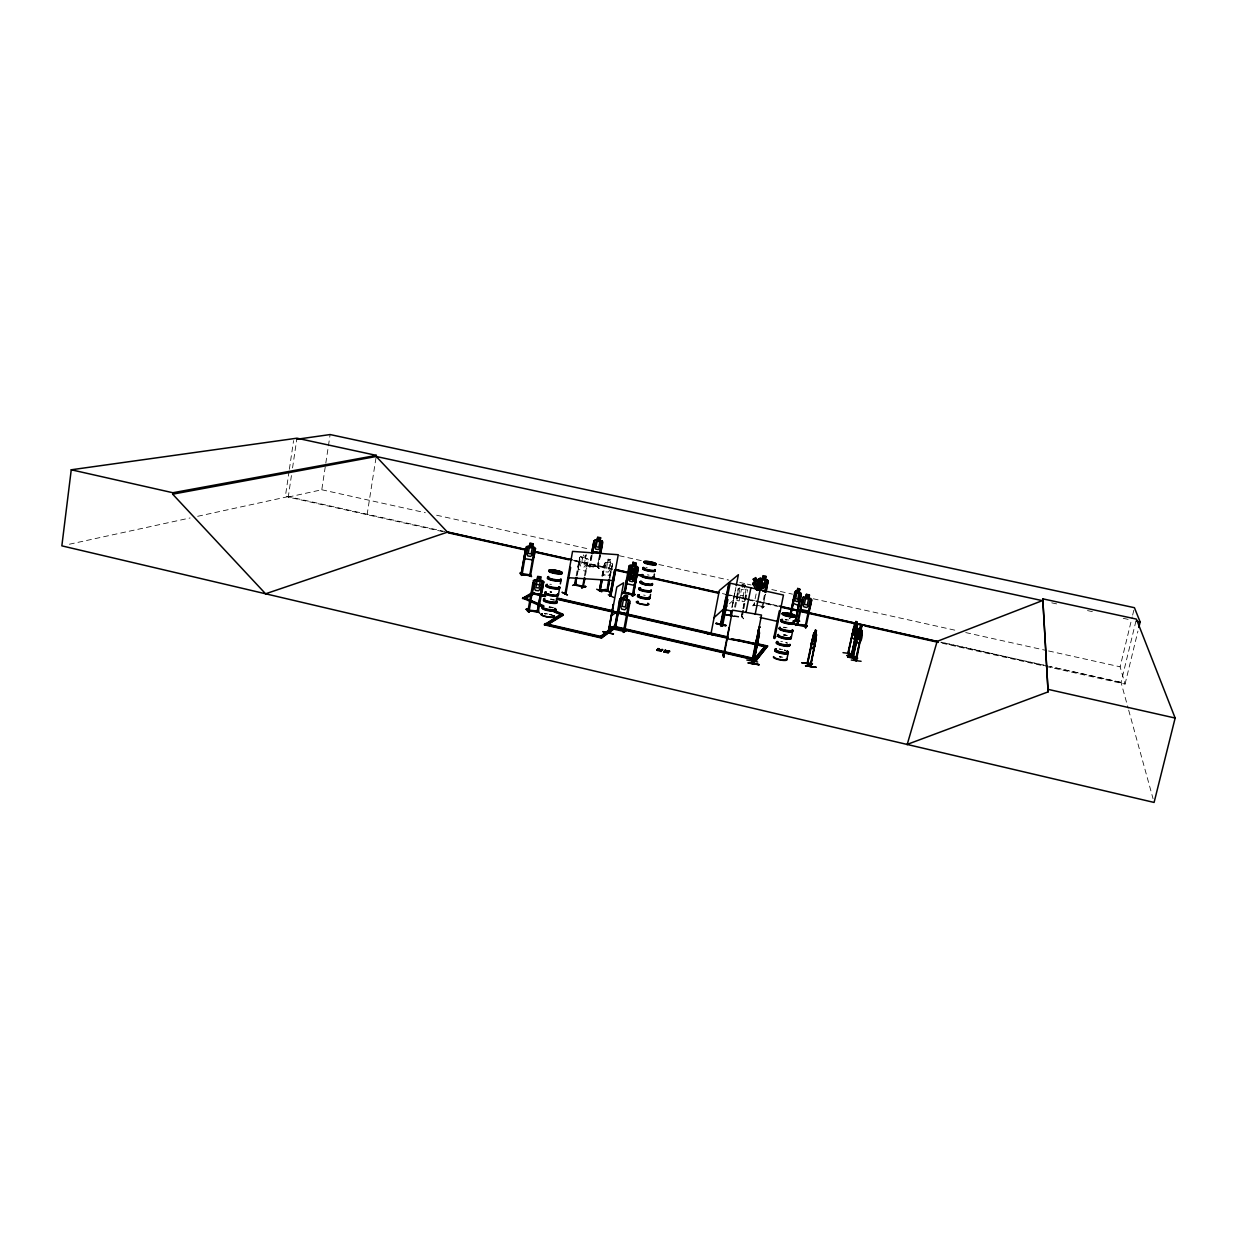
<?xml version="1.0" encoding="UTF-8"?>
<svg xmlns="http://www.w3.org/2000/svg" width="1237" height="1237" viewBox="0 0 1237 1237"><rect width="100%" height="100%" fill="white"/><g stroke="black" fill="none" stroke-linecap="round" stroke-linejoin="round"><path stroke-width="0.75" stroke-dasharray="5 3.75" d="M735.304 616.629L730.634 615.732M289.087 471.173L285.438 496.006L445.598 531.724M289.365 469.271L293.586 440.619M442.521 531.539L288.252 497.073L291.422 475.58M292.55 467.942L296.772 439.274M288.252 497.073L321.79 489.759L325.532 465.019M325.81 463.117L330.124 434.558M367.095 514.685L376.203 456.484M576.148 575.823L579.488 557.593L580.617 556.696L582.72 557.33L583.199 554.068M579.565 557.655L578.359 569.267M576.952 576.025L580.029 559.65L577.076 575.994M583.632 554.856L583.447 555.892L585.225 556.341L585.41 555.289M586.106 554.81L585.426 558.026L586.709 559.449L585.658 565.309L583.725 567.443L580.973 566.762L579.952 563.871L581.003 558.026L582.673 557.346M586.152 554.794L585.549 557.949L588.333 559.789L585.256 576.226M584.452 576.025L587.08 561.474L588.023 561.644M590.049 567.35L587.931 565.309L589.972 567.257M591.348 555.428L589.353 566.453L591.286 555.367M589.987 566.453L590.358 565.696M592.09 555.475L590.204 566.561M597.301 567.489L599.543 554.671L597.363 567.582M600.347 554.779L597.997 567.675L589.214 566.345M600.409 554.841L598.167 567.675M597.533 566.716L599.079 568.123M601.971 576.025L603.965 565.108L604.893 565.232L602.898 576.148M602.141 576.117L604.537 563.283L607.522 562.356M604.599 563.314L603.316 574.911L609.671 575.282L612.717 563.825L610.228 562.541M602.713 576.071L604.893 565.232M609.145 578.359L612.037 565.618L609.702 578.313M609.887 578.406L612.717 563.825M731.825 607.352L735.319 590.235L732.304 607.274M732.149 607.413L735.876 587.467M734.608 607.12L738.18 588.843L739.973 588.101M738.273 588.905L736.881 600.548L744.241 601.708L745.942 598.754L744.226 601.677M735.474 607.259L738.644 590.838L737.84 590.76M739.865 589.168L738.705 595.028L739.772 597.78L742.71 598.229L744.767 595.971L745.942 590.126L744.581 588.827L742.076 601.368M739.154 600.904L741.442 589.415L744.365 589.879M742.741 610.274L741.303 617.557L742.679 610.197M743.035 608.372L746.298 592.044L747.225 592.245M743.097 608.449L746.359 592.121M733.711 616.289L742.2 617.696L742.246 616.644M743.545 610.336L742.2 617.696M743.901 608.511L747.596 590.327L746.715 589.044M752.993 605.898L754.601 603.95L753.039 605.403M756.116 593.946L753.812 605.156L754.616 605.326M762.75 607.243L765.425 594.131L762.889 607.259L761.868 607.027L764.652 593.899M762.116 607.011L763.059 606.377M764.157 606.609L762.178 607.97L764.141 606.625M1045.868 666.387L1125.052 684.092L1120.119 666.82L1132.195 616.938M1132.644 615.098L1134.437 607.707M1135.968 620.959L1121.047 682.453L1128.175 708.291M1125.052 684.092L1137.932 631.117M611.109 572.205L609.625 575.267L603.347 574.788L603.146 571.726M586.817 568.216L585.194 571.092L578.267 569.345L577.973 565.989M752.946 605.759L754.539 603.95M604.63 563.33L605.697 562.356M762.178 607.97L763.724 606.393L762.317 607.939M761.992 606.408L754.91 604.754M729.443 603.749L733.34 600.239M738.195 588.874L739.417 587.9M588.302 559.804L587.498 558.413M579.21 559.449L580.029 559.65M69.396 544.218L190.111 517.963M197.657 516.308L288.329 496.594M789.252 618.515L790.149 618.747L789.283 618.515M597.285 566.608L598.321 566.809L589.616 565.603M589.508 565.572L590.25 565.618M605.635 562.325L611.975 562.649M608.109 559.31L610.691 559.495M544.512 613.768L546.151 613.892A6.819 1.438 10 0 0 544.527 613.753M742.386 616.768L741.442 616.459M590.358 565.943L597.285 566.917M550.063 591.904L551.81 592.152L550.063 591.92A6.788 1.345 10 0 1 553.558 592.337M733.835 615.624L741.319 616.861M743.267 618.284L741.319 616.521M740.283 595.275L743.205 595.724M779.372 656.661L781.119 657.017M1051.759 602.836L1057.403 604.058M1087.493 610.583L1093.137 611.805M1123.227 618.314L1128.871 619.536M321.79 489.759L425.342 512.721M436.646 515.226L589.152 549.058M619.289 555.738L641.879 560.748M658.826 564.505L728.485 579.952M739.788 582.457L745.432 583.709M747.318 584.127L751.075 584.962M771.795 589.554L792.5 594.162M813.219 598.754L958.196 630.901M965.726 632.571L1046.688 650.538M1048.574 650.956L1120.119 666.82M573.891 560.206L611.526 568.618M726.335 594.27L754.57 600.579M756.456 600.996L777.161 605.62M573.628 560.33L613.181 569.175M722.408 593.574L728.052 594.842M729.938 595.26L758.173 601.569M760.059 601.986L777.006 605.774M574.494 561.041L612.207 569.468M725.33 594.75L746.081 599.388M747.968 599.806L755.498 601.491M757.384 601.924L778.135 606.547M942.161 643.209L1043.982 665.97M754.786 604.445L753.72 605.202L762.75 607.166M580.601 556.836L587.389 558.521M599.095 568.123L597.44 566.237M741.504 616.057L743.638 618.84M598.986 568.618L597.27 566.608L599.064 568.51M1128.67 710.146L1153.07 798.746M645.745 567.304A6.247 1.082 10.7 0 1 647.198 567.458M647.446 574.818A6.247 1.113 10.6 0 1 649.038 575.128M643.642 595.059A6.231 1.191 10.6 0 1 645.219 595.384M783.686 627.159A6.804 1.299 11.6 0 1 787.103 627.762M783.871 634.705A6.773 1.33 11.6 0 1 787.273 635.462M785.248 619.474A6.819 1.283 11.6 0 1 788.665 620.062M783.547 627.576A6.912 1.33 11.6 0 1 785.263 627.839M785.124 619.892A6.927 1.299 11.6 0 1 786.825 620.139M784.243 650.461A6.896 1.407 11.7 0 1 785.758 650.956M785.82 642.807A6.912 1.392 11.7 0 1 787.335 643.302M780.779 641.369A6.804 1.361 11.7 0 1 782.464 641.601M785.866 642.374A6.804 1.361 11.7 0 1 787.366 642.853M779.418 656.507A6.757 1.407 11.7 0 1 782.805 657.28M779.325 656.94A6.773 1.423 11.7 0 1 781.057 657.28M549.785 584.251A6.819 1.314 10 0 1 551.408 584.39M549.151 607.104A6.912 1.423 10 0 1 552.522 607.877M549.228 606.671A6.804 1.407 10 0 1 553.913 607.893M550.527 599.388A6.912 1.392 10 0 1 553.898 600.161M550.604 598.955A6.804 1.376 10 0 1 555.289 600.177M544.589 613.598A6.773 1.423 10 0 1 547.929 613.985M549.645 614.325A6.773 1.423 10 0 1 552.599 615.206M549.073 607.491A6.912 1.423 10 0 1 550.836 607.846M582.488 558.397L581.421 564.242L584.173 564.938L585.24 559.078L582.488 558.397M606.037 563.438L604.97 569.298L605.867 571.896L608.388 572.051L610.197 569.623L610.738 559.371L608.032 559.186L607.583 562.479L606.037 563.438M607.398 563.515L606.316 569.376L608.851 569.546L609.918 563.685L607.398 563.515M608.527 559.882L608.326 560.933L609.949 561.041L610.15 559.99L608.527 559.882M785.588 635.199L783.841 634.844A6.834 1.345 11.6 0 1 787.258 635.648L785.588 635.199M785.51 635.509L783.763 635.153A6.788 1.33 11.6 0 1 785.51 635.524M1047.863 666.109L940.878 642.204L1047.847 666.063M1121.047 682.453L1049.734 666.527L1121.031 682.376M551.238 614.928L549.63 614.495A6.819 1.438 10 0 1 552.599 615.377L551.238 614.913M782.634 649.611A6.788 1.392 11.7 0 0 779.217 649.023A6.804 1.392 11.7 0 1 782.634 649.595M785.789 650.507A6.788 1.392 11.7 0 0 784.304 650.028A6.804 1.392 11.7 0 1 785.804 650.507"/><path stroke-width="1.5" d="M788.572 615.748C787.552 616.072 788.943 615.562 788.108 616.335M787.304 615.887L788.155 616.289M758.451 629.633L759.549 632.988L753.379 663.743L759.363 630.901M861.091 661.285L851.288 660.032M856.329 656.677L846.618 655.533M805.581 665.707L815.925 667.315M773.542 656.754L773.496 657.002A6.819 1.423 11.7 0 0 780.903 660.125A6.819 1.423 11.7 0 0 786.299 659.213M852.077 633.746L851.628 637.256L854.411 639.266L855.494 636.297L854.411 639.266M856.19 659.677L853.02 657.512L856.561 659.677L855.989 660.651L852.463 657.945L858.664 629.169C864.895 625.427 862.127 648.961 856.329 641.555L856.669 637.998L856.437 641.57L859.143 643.487M756.998 637.519L757.075 641.539L759.487 626.54L760.075 627.375M526.56 549.816L447.469 532.142L376.203 456.484L376.373 455.386L296.942 438.192L71.251 469.782L61.85 545.857L265.739 593.822M725.81 625.458L715.929 623.232L726.212 625.396M762.085 586.987L759.085 585.488L758.528 589.43L758.173 585.256L754.632 583.323L758.281 584.343L758.08 581.22L758.977 580.648L759.24 584.606L762.255 586.879M759.101 664.795L748.122 662.862L759.054 664.547M907.231 744.38L1048.095 691.885L1042.776 598.832L1136.416 619.103L1175.15 718.048L1154.09 802.442L265.584 593.791L172.67 494.182L172.871 492.743L376.373 455.386M748.199 663.017L759.039 664.64M725.732 625.907L715.929 623.618M752.931 584.39L753.147 582.936L760.276 578.22L759.178 579.148M753.24 582.998L753.039 584.374L756.58 589.956M756.812 645.668C758.312 635.957 757.431 650.848 755.652 643.549L756.302 639.931M520.437 572.777L521.736 575.421L519.88 573.179M521.875 574.432L521.442 573.52M522.679 597.579L524.612 598.028L534.477 592.863L534.338 593.698L524.473 598.863L522.54 598.43L532.575 592.43L532.436 593.265L545.61 596.265M532.389 547.001L532.931 543.832L529.977 543.414L529.451 546.568L527.689 547.388L526.668 553.248L527.812 555.97L530.75 556.387L532.776 554.114L533.796 548.269L532.389 547.001L533.054 543.754L529.884 543.29L529.359 546.445L526.003 547.125L521.102 574.416L525.555 548.919L526.467 549.12L522.091 574.556M524.473 598.863L524.612 598.028M541.961 606.609L524.813 599.017L524.967 598.167L543.739 605.759M530.085 574.602C529.544 573.396 529.544 577.215 531.523 576.287M535.033 550.341L534.106 550.14L529.745 575.514M526.575 598.182L524.813 599.017M532.498 546.878L535.482 548.455L530.487 575.731L521.164 574.416L530.673 575.731L530.441 574.648M535.466 548.439L534.013 556.866L532.389 559.82L524.952 558.753L524.519 555.506M526.158 609.253C531.338 616.614 528.647 607.367 526.096 609.331M528.4 609.795L527.983 610.769L532.915 582.704L533.951 582.905L532.915 582.704M532.389 593.42L533.425 580.694L537.105 579.906M529.142 610.892L533.858 582.813M537.167 579.998L537.678 576.411L541.141 576.859L540.399 580.416L541.899 581.777L540.77 588.209L538.574 590.76L535.374 590.374L534.137 587.42L535.281 580.973L537.198 580.029L537.801 576.581M542.27 583.895L537.368 611.851L542.193 583.802L543.213 584.003L542.193 583.802M538.482 610.831L538.188 611.928L537.152 609.996L539.641 613.243M538.188 611.836L527.998 610.691L538.281 611.928L543.584 581.947M540.523 580.308L543.739 581.947L542.115 591.209L540.337 594.487L532.25 593.497L531.817 589.972M614.341 628.736L601.337 637.998L544.404 624.824L560.995 614.109L562.619 614.109L562.464 614.975L553.975 611.928M558.428 594.672L559.541 588.441M560.346 583.895L560.918 580.663M544.404 624.824L560.84 614.975L560.995 614.109L554.13 611.063M565.216 592.616L564.892 593.574L566.02 593.729L565.464 592.739M609.934 596.11L610.8 596.249L615.547 570.52L614.619 570.381L609.779 596.126L610.63 596.172L618.268 554.733L572.545 551.393L565.062 593.667L566.098 592.77M565.85 593.621L565.974 592.662M565.928 593.714L570.644 567.52L569.855 567.458M562.99 614.557L547.063 624.948L562.835 615.423L562.99 614.557L560.995 614.109M567.474 594.92L562.015 592.26L567.041 594.827M572.592 585.41L576.427 583.771M582.55 585.982L583.508 587.127L574.416 584.9L575.947 577.602M574.772 584.885L574.71 583.91L576.303 584.158M576.751 577.803L575.174 585.101L576.628 577.849M585.797 586.694L581.576 587.714L585.781 586.709M582.642 586.895L584.251 577.803M583.292 587.158L583.663 586.199M583.168 587.127L585.055 578.019M592.477 553.712L594.425 542.641L593.605 542.517L591.611 553.527L594.054 540.801L597.193 540.198L597.78 537.353M600.517 537.755L600.007 540.708L601.29 541.914L600.285 547.388L598.399 549.522L595.662 549.135L594.626 546.568L597.703 537.245L600.656 537.693L600.115 540.631L602.017 540.909M592.616 548.687L593.002 551.764L599.883 552.753L601.553 543.677L602.357 543.801L600.687 552.954L602.836 542.069L602.002 540.894M599.945 552.893L601.553 543.677M596.713 589.229L601.77 591.827M601.306 579.674L599.342 590.559M606.656 590.312L599.759 589.771L599.388 590.668L601.476 579.751M600.007 590.621L602.048 579.705M600.131 590.637L602.233 579.797M605.125 589.322L610.583 592.337L605.109 589.755M607.491 590.08L606.547 590.977L607.63 590.095M606.919 591.085L608.635 580.091M609.377 580.138L607.614 591.131M609.547 580.215L607.522 591.131L599.357 590.575M601.337 637.998L616.072 626.757L615.902 627.623L756.596 659.955L756.766 659.074L614.047 626.293L599.775 637.132L614.047 626.293M613.459 633.854L602.806 631.612L613.382 634.04M610.367 595.306L609.965 596.203L614.619 570.381M608.542 632.725L613.351 604.197L608.047 632.617M615.299 628.396C615.516 631.164 614.526 626.138 614.232 629.216L619.799 598.986C624.639 599.62 622.412 593.296 627.576 595.832L626.896 599.327L628.272 600.966L627.066 607.429L624.824 609.81L621.608 609.083L620.402 605.929L621.608 599.45L623.541 598.693M619.799 598.986L618.485 611.99L626.556 613.815L628.411 610.63M614.928 627.174L617.773 612.408M615.284 627.252L618.129 612.485M619.691 603.579L623.634 582.813L616.815 586.987L608.388 632.803M619.443 601.027L620.386 601.244L615.191 629.308M633.329 595.136L623.881 593.095L629.076 565.897L630.267 565L637.472 566.608L638.354 567.953L633.267 595.198L638.246 567.969M624.051 593.126L624.159 592.106L633.236 594.239M629.185 565.958L627.886 577.602L635.153 579.21L636.792 576.349L635.122 579.225M624.7 593.281L629.602 567.938L624.979 593.25M631.179 571.602L631.782 568.463L634.89 569.144L634.303 572.267M632.432 565.618L633.05 562.479L635.926 563.113L635.323 566.252L636.684 567.644L635.586 573.473L633.576 575.622L630.7 574.989L629.618 572.143L630.7 566.314L632.432 565.618L632.957 562.34M623.417 631.21L624.592 630.391L624.592 631.488L630.159 601.306L626.896 599.327L627.437 595.925M626.309 630.638C619.551 634.55 627.576 630.05 625.876 630.004M623.556 631.226L628.69 603.192L629.726 603.347M635.447 566.175L636.05 563.036L632.942 562.356M624.546 630.499L624.499 631.55L614.124 629.2M632.339 595.863L634.921 594.549L632.323 595.384M632.509 594.935L633.499 594.208M649.997 597.363L650.569 594.409M653.832 577.06L654.404 574.092M656.708 650.214L659.275 649.502L656.708 650.214L660.357 651.049C663.171 651.327 657.945 648.528 661.223 651.265M657.527 650.399L662.584 649.58L660.063 650.291M659.151 650.09L658.13 648.559L659.769 650.09L662.46 650.183M659.769 650.09L658.996 648.76M659.46 650.306L661.347 650.662M663.759 651.837L666.31 651.126L663.759 651.837L667.408 652.688C670.253 652.95 664.965 650.152 668.289 652.889M664.578 652.038L669.619 651.203L667.099 651.93M666.202 651.729L665.166 650.183L666.805 651.713L669.495 651.806M668.397 652.286L666.032 650.384M705.832 633.05L716.022 635.354L705.739 633.143M710.935 633.978L719.315 590.544L728.902 582.596L720.939 624.963M720.398 625.041L725.593 598.754M722.578 624.175L720.831 626.401M720.8 625.133L729.428 582.148L738.396 574.71L736.231 585.642M721.681 624.283L722.872 616.041M723.583 612.439L726.428 598.012L721.496 624.438M721.975 624.654L721.851 625.628L730.17 583.199L783.469 595.043L774.888 637.643L775.135 636.622L773.991 636.452M723.011 624.809L722.532 625.783L727.897 599.45L727 599.249M731.082 611.124L730.479 615.887L731.546 611.047M731.222 610.985L730.557 615.918M723.877 656.074L724.124 655.053M723.908 657.295L722.856 654.157L723.691 657.28M742.478 586.879L742.695 585.828L744.581 586.137L744.365 587.173M746.004 612.346L750.905 587.807M756.812 590.25L759.101 579.086L760.6 579.426L765.162 586.431L765.966 589.57L762.92 591.41M757.647 590.436L759.564 581.034L758.745 580.849M755.142 614.402L760.059 589.848M765.842 576.411L765.224 579.442L766.523 580.771L765.394 586.384L763.415 588.441L760.6 587.822L759.564 585.086L760.693 579.473L762.409 578.808L762.935 575.669L765.966 576.334L765.347 579.364M764.976 592.075L766.909 582.658L767.744 582.843M752.39 660.929L751.787 658.95L753.209 661.687M751.957 659.692L751.771 660.713M753.24 663.666L751.926 661.084L758.59 629.525L758.204 630.592M768.053 581.096L765.811 592.26L768.162 581.081L767.311 579.782L760.26 578.236M756.472 641.817L752.544 661.408L759.611 626.556M615.407 627.979L756.255 660.357L767.636 646.039L758.111 643.874M757.616 661.981L746.808 660.017M755.73 658.038L765.626 645.59L754.694 658.61M767.636 646.039L756.255 660.357M774.749 637.627L773.867 637.442L779.295 610.954L780.145 611.217M774.207 638.508L775.754 636.189M789.979 614.944L795.654 591.008L800.664 593.033L801.267 594.317L795.484 620.85M790.211 614.944L794.803 591.92M790.922 613.413L795.159 593.915L791.17 613.413M797.757 588.503L794.649 598.028L795.221 600.888L797.246 601.677L798.839 599.636L800.014 593.915L799.133 592.477L799.937 589.338L797.757 588.503L799.937 589.338M797.803 588.642L797.185 591.703L795.577 591.008M786.778 659.769L788.031 653.615M792.53 631.674L791.263 637.859A6.834 1.345 11.6 0 1 783.639 637.875A6.834 1.345 11.6 0 1 778.429 634.952M795.035 620.819L795.932 621.067L800.447 595.94L795.592 621.036L795.577 619.923M795.391 620.835L800.447 595.94M803.586 596.899L802.334 597.796L796.829 624.855L796.953 623.804M805.364 626.711C809.415 623.185 787.01 625.52 797.355 623.881M797.015 623.835L797.71 625.025L802.828 599.806L801.963 599.605M809.369 595.059L808.704 598.182L810.065 599.574L808.859 605.372L806.787 607.506L803.864 606.841L802.813 603.996L804.004 598.213L805.782 597.533L806.354 594.27L809.493 594.982L808.828 598.105M805.782 597.533L806.431 594.409M805.983 627.808L807.081 625.706M806.215 625.937L805.952 626.943L811.75 599.899L810.869 598.553L803.571 596.914M809.91 608.217L811.627 599.93M802.194 662.939L812.477 663.666L802.164 662.816M816.575 634.828L810.467 666.465L807.065 663.62L813.853 632.741L816.544 634.937M811.487 642.915L813.977 632.756M812.029 643.487L807.467 663.882L813.219 636.004M814.642 633.483C817.317 623.324 816.095 642.9 813.529 644.663L812.493 643.812L812.508 640.611L815.461 630.05M810.56 666.264L816.296 638.246L810.049 666.186L810.652 665.166M856.468 625.474L857.365 627.468L851.272 656.136L847.809 653.492L854.535 624.082C855.942 623.634 857.658 618.562 856.406 625.551M854.133 627.236L848.18 653.708L853.808 627.19M856.994 622.257L854.21 635.385L853.143 634.596L853.128 631.55L855.231 624.762M850.901 655.842L851.876 655.193L851.041 655.146M857.226 629.494L851.659 656.182L848.056 653.677L848.814 652.796M858.524 631.38L852.881 658.208L852.989 657.203M852.834 658.177L856.592 642.142M860.086 628.968L860.782 625.659M861.06 629.741L861.942 626.355L860.658 625.505L857.844 635.803L857.859 638.88L858.942 639.684L861.23 629.679M852.819 657.945L856.329 660.697L861.694 633.514L855.54 660.357M855.896 660.62L861.833 630.313M857.504 658.548L847.623 657.125L857.597 657.991M1048.095 691.885L1042.776 598.832M1138.813 627.468L1140.158 621.979L1134.437 607.707L330.124 434.558L296.772 439.274M715.929 635.431L705.755 633.066M907.138 744.705L937.136 641.369L1042.343 600.641L376.203 456.484L172.67 494.182M813.59 648.729C816.003 640.426 814.101 653.538 810.977 646.58L811.348 642.884L811.085 646.595L813.699 648.745M843.015 652.657L852.633 653.894M755.034 581.838L754.323 583.524L757.492 588.379L760.136 589.632L762.518 588.101L762.44 585.194L759.255 580.339L757.415 580.308L755.73 577.571L753.163 579.225L754.864 581.823L753.318 579.241M801.267 594.317L798.128 605.326L799.504 602.558M540.244 594.332L541.961 591.131M532.327 559.712L533.889 556.82M599.883 552.753L601.398 549.955M648.389 563.84L649.41 563.886M635.076 579.102L636.699 576.303M635.632 582.441L633.978 585.317L626.711 583.694L626.355 580.369M766.445 589.106L764.837 591.796L766.538 589.137M810.034 608.233L808.302 611.093L800.957 609.424L800.648 606.099M526.699 608.851L529.204 612.052M625.087 592.399L622.319 593.605M625.056 591.843L622.257 593.652M624.963 592.229L624.221 592.121M858.679 629.231L859.267 628.381M774.362 638.478L775.723 636.653M553.743 572.716C555.815 573.288 553.171 572.159 553.913 573.118M557.562 571.618L556.99 571.664M553.434 572.917L554.887 572.793M805.457 627.731L807.003 626.046L805.55 627.669M805.101 626.726L810.451 601.522L811.256 601.77M797.509 623.448L795.793 625.443M713.996 617.711L723.707 608.944M724.248 608.449L726.846 606.099M594.069 540.832L595.198 539.904M623.417 632.323L625.86 630.453L623.324 632.447M623.479 630.545L615.423 628.628M627.886 572.02L629.092 571.107L636.313 572.716L637.194 574.061M618.485 611.99L626.587 613.799M611.542 615.547L618.423 610.892M632.354 595.43L634.55 593.976M632.2 595.894L634.921 594.502L632.725 596.002M632.339 594.301L625.118 592.6M637.905 569.84L637.055 569.654L632.432 594.935M628.752 567.737L629.602 567.938M522.54 598.43L530.781 594.131M787.366 615.933L787.984 616.242M789.16 614.387L790.288 614.573L789.345 614.464M789.531 614.372L789.933 614.325M753.24 663.465L753.812 662.46M631.287 571.71L629.556 572.406L628.473 578.22L629.556 581.065L632.432 581.699L634.457 579.55L635.54 573.736L634.179 572.344M265.584 593.791L447.794 532.034L526.838 549.692M581.715 587.204L585.441 586.122M581.576 587.714L585.426 586.554M582.488 586.245L575.53 584.467M651.683 562.835L650.755 562.541M538.528 610.939L537.569 610.831M557.346 571.231L556.495 571.37L557.284 571.695M531.462 576.628L529.776 574.664L530.642 574.803M611.016 595.337L610.104 595.183M723.939 656.213L732.49 610.15L761.497 615.052L752.529 661.378M650.801 562.773L651.543 562.789M667.222 651.327L669.619 651.203M660.171 649.688L662.584 649.58M599.651 589.755L600.471 589.817M795.314 619.938L795.747 620.124M794.278 620.557L799.442 620.665L794.247 620.959M794.309 620.618L799.674 621.252L792.824 621.19M721.867 625.535L722.795 625.736M792.979 600.038L793.103 603.347L798.205 605.326M801.05 596.172L800.2 595.94M799.226 592.399L800.648 592.94M606.841 590.405L600.254 589.972M567.829 577.679L613.506 580.555M529.111 609.779L528.075 609.655L529.312 609.887M751.756 659.476L752.111 659.831M723.367 655.997L729.088 627.623M645.699 584.73L644.384 584.436M649.255 564.103L648.59 564.134M537.368 611.093L529.266 610.166M532.884 583.972L543.167 585.225M802.009 662.769L812.353 664.254M807.977 663.218L811.085 665.475L810.312 665.181M854.442 624.067L857.164 626.108M861.833 626.339L860.674 625.644M857.365 627.468L851.288 655.904M593.08 551.656L599.821 552.63M527.225 546.228L534.508 547.295M784.134 638.493L783.098 638.261M595.198 539.997L601.955 541.002M550.388 595.492L549.599 595.337M742.169 585.086L745.323 585.596L742.277 585.225M752.312 660.604L753.75 662.754M726.83 638.74L755.761 643.58L756.812 645.528M522.045 573.52L529.683 574.849M722.547 625.783L721.851 625.628M774.238 636.406L773.867 637.442M649.162 563.995L648.111 563.948M1136.386 621.175L1140.158 621.979M631.844 568.603L634.767 569.221M759.101 579.225L760.539 579.519M534.369 551.377L572.004 559.789M615.299 569.453L628.473 572.406M637.875 574.509L641.647 575.344M652.935 577.865L718.805 592.585M779.032 606.037L937.136 641.369M534.09 551.501L571.757 559.913M615.067 569.592L628.241 572.545M635.772 574.215L643.302 575.901M652.719 578.004L718.635 592.739M780.779 606.625L937.074 641.539M448.165 532.807L523.591 549.661M536.796 552.614L568.85 559.773M615.98 570.319L629.185 573.257M636.715 574.942L640.488 575.793M653.693 578.746L695.163 588.008M698.936 588.858L717.8 593.064M781.908 607.398L789.438 609.083M793.211 609.918L861.091 625.087M864.864 625.937L938.388 642.374M724.975 609.578L732.49 611.279M760.136 617.495L778.088 621.546M732.18 615.562L725.686 614.619L732.165 615.964M1048.667 689.488L1175.15 718.048M71.251 469.782L172.871 492.743M621.129 598.151L629.092 599.914M541.992 594.58L545.749 595.445M557.037 598.012L613.413 610.877M620.928 612.578L728.036 637.009M545.208 595.739L533.92 593.157L533.765 593.992L545.053 596.574M556.495 598.321L727.696 637.364M738.984 639.946L765.316 645.946M556.882 598.847L727.882 637.859M731.639 638.709L765.456 646.425M556.341 599.141L727.526 638.215M731.283 639.065L765.146 646.796M796.752 624.809L806.122 626.881M615.578 627.113L756.441 659.476M560.84 614.975L562.835 615.423M658.022 649.162L658.888 649.363M665.042 650.786L665.908 650.987M656.816 649.611L657.651 649.796M663.867 651.234L664.702 651.435M544.558 623.927L601.491 637.101M851.396 655.146L848.366 653.059M752.653 660.125L753.503 662.661M807.467 663.882L807.328 662.615M753.611 663.527L759.131 635.091M795.159 593.915L794.912 593.915M554.037 610.32L562.619 614.109M524.967 598.167L543.832 606.517M531.57 601.306L541.868 605.867M555.599 611.928L560.748 614.217M605.063 589.678L610.568 592.353M613.846 597.517L608.341 594.796M855.911 621.345L857.164 622.18M856.684 622.659L856.004 622.165L856.452 623.757M860.751 626.324L861.215 627.948L860.519 627.437M815.446 629.911L816.575 630.793M815.415 630.762L815.848 632.447L815.183 631.906M665.166 650.183L666.31 651.126M658.13 648.559L659.275 649.502M543.708 581.916L542.656 580.663L534.771 579.705L533.425 580.694M767.234 579.89L768.038 581.112M592.724 548.687L593.095 551.671M757.492 587.127L757.817 590.327M652.657 577.524A6.262 1.113 10.6 0 1 651.203 578.777A6.262 1.113 10.6 0 1 642.9 577.122A6.262 1.113 10.6 0 1 642.946 575.592M652.811 577.107A6.355 1.129 10.6 0 1 651.327 578.375A6.355 1.129 10.6 0 1 642.915 576.705A6.355 1.129 10.6 0 1 642.962 575.159M652.502 584.235A6.262 1.144 10.6 0 1 644.199 583.864A6.262 1.144 10.6 0 1 641.817 581.56M652.27 583.477A6.247 1.129 10.6 0 1 645.853 583.802A6.247 1.129 10.6 0 1 640.982 581.235M652.27 583.632A6.262 1.144 10.6 0 1 645.822 583.972A6.262 1.144 10.6 0 1 640.936 581.39M655.131 570.705A6.355 1.113 10.7 0 1 646.735 570.288A6.355 1.113 10.7 0 1 644.307 568.03M653.553 576.72A6.262 1.113 10.6 0 1 647.121 577.014A6.262 1.113 10.6 0 1 642.25 574.478M654.682 570.783A6.262 1.098 10.7 0 1 649.054 571.2A6.262 1.098 10.7 0 1 642.792 568.695M653.569 577.138A6.355 1.129 10.6 0 1 650.476 577.942A6.355 1.129 10.6 0 1 642.637 576.195A6.355 1.129 10.6 0 1 643.039 574.788M654.914 570.01A6.355 1.098 10.7 0 1 648.389 570.272A6.355 1.098 10.7 0 1 643.426 567.721M654.899 569.577A6.262 1.082 10.7 0 1 648.482 569.84A6.262 1.082 10.7 0 1 643.58 567.335M648.837 597.796A6.247 1.191 10.6 0 1 644.678 598.878A6.247 1.191 10.6 0 1 637.658 596.141M648.977 597.378A6.34 1.206 10.6 0 1 647.492 598.739A6.34 1.206 10.6 0 1 639.096 597.069A6.34 1.206 10.6 0 1 639.158 595.43M647.771 603.486A6.247 1.206 10.6 0 1 646.286 604.862A6.247 1.206 10.6 0 1 637.998 603.208A6.247 1.206 10.6 0 1 638.076 601.553M647.771 603.331A6.231 1.206 10.6 0 1 646.302 604.692A6.231 1.206 10.6 0 1 638.045 603.053A6.231 1.206 10.6 0 1 638.122 601.398M652.069 584.529A6.247 1.144 10.6 0 1 646.456 585.024A6.247 1.144 10.6 0 1 640.225 582.472M652.44 584.513A6.262 1.144 10.6 0 1 644.152 584.142A6.262 1.144 10.6 0 1 641.771 581.838M651.002 590.683A6.34 1.175 10.6 0 1 647.91 591.549A6.34 1.175 10.6 0 1 640.086 589.786A6.34 1.175 10.6 0 1 640.488 588.317M649.734 597.007A6.247 1.191 10.6 0 1 646.673 597.888A6.247 1.191 10.6 0 1 638.972 596.141A6.247 1.191 10.6 0 1 639.374 594.672M650.167 590.683A6.247 1.16 10.6 0 1 648.698 591.997A6.247 1.16 10.6 0 1 640.426 590.358A6.247 1.16 10.6 0 1 640.472 588.766M649.054 597.023A6.34 1.206 10.6 0 1 647.554 598.383A6.34 1.206 10.6 0 1 639.173 596.698A6.34 1.206 10.6 0 1 639.235 595.059M651.079 590.327A6.34 1.175 10.6 0 1 647.987 591.193A6.34 1.175 10.6 0 1 640.163 589.43A6.34 1.175 10.6 0 1 640.565 587.962M651.064 589.894A6.247 1.16 10.6 0 1 644.632 590.265A6.247 1.16 10.6 0 1 639.776 587.652M792.097 630.901A6.819 1.314 11.6 0 1 785.851 631.519A6.819 1.314 11.6 0 1 779.758 628.442M792.283 630.468A6.912 1.33 11.6 0 1 785.943 631.086A6.912 1.33 11.6 0 1 779.774 627.979M790.86 636.916A6.804 1.33 11.6 0 1 784.614 637.55A6.804 1.33 11.6 0 1 778.552 634.457A6.834 1.345 11.6 0 0 784.583 637.735A6.834 1.345 11.6 0 0 790.845 637.101M793.86 622.752A6.927 1.299 11.6 0 1 791.185 623.85A6.927 1.299 11.6 0 1 782.526 621.917A6.927 1.299 11.6 0 1 782.232 620.154M792.36 629.618A6.819 1.314 11.6 0 1 786.113 630.221A6.819 1.314 11.6 0 1 780.021 627.159M793.675 623.201A6.834 1.283 11.6 0 1 787.428 623.773A6.834 1.283 11.6 0 1 781.336 620.742M792.36 630.066A6.912 1.33 11.6 0 1 786.021 630.684A6.912 1.33 11.6 0 1 779.851 627.576M793.938 622.366A6.927 1.299 11.6 0 1 791.263 623.463A6.927 1.299 11.6 0 1 782.619 621.515A6.927 1.299 11.6 0 1 782.325 619.752M793.938 621.902A6.834 1.283 11.6 0 1 791.309 622.984A6.834 1.283 11.6 0 1 782.774 621.067A6.834 1.283 11.6 0 1 782.48 619.335M787.613 652.796A6.804 1.392 11.7 0 1 782.217 653.677A6.804 1.392 11.7 0 1 774.826 650.6M786.918 651.853A6.896 1.423 11.7 0 1 786.036 653.631A6.896 1.423 11.7 0 1 776.882 651.806A6.896 1.423 11.7 0 1 776.217 649.719M786.376 658.78A6.788 1.423 11.7 0 1 780.995 659.692A6.788 1.423 11.7 0 1 773.62 656.584M789.763 637.565A6.804 1.345 11.6 0 1 789.314 639.235A6.804 1.345 11.6 0 1 780.794 637.766A6.804 1.345 11.6 0 1 778.32 635.602M790.721 637.673A6.834 1.345 11.6 0 1 784.459 638.323A6.834 1.345 11.6 0 1 778.367 635.215M789.809 645.142A6.912 1.392 11.7 0 1 781.274 644.987A6.912 1.392 11.7 0 1 777.779 642.049M789.175 645.126A6.804 1.376 11.7 0 1 786.531 646.317A6.804 1.376 11.7 0 1 778.027 644.384A6.804 1.376 11.7 0 1 777.764 642.529M786.995 651.466A6.896 1.407 11.7 0 1 786.113 653.229A6.896 1.407 11.7 0 1 776.975 651.404A6.896 1.407 11.7 0 1 776.295 649.317M789.886 644.74A6.912 1.392 11.7 0 1 781.351 644.585A6.912 1.392 11.7 0 1 777.857 641.663M789.886 644.276A6.819 1.361 11.7 0 1 782.325 644.338A6.819 1.361 11.7 0 1 777.13 641.385M558.676 587.621A6.834 1.33 10 0 1 554.439 588.858A6.834 1.33 10 0 1 546.074 586.106M546.337 585.797A6.834 1.33 10 0 1 547.032 585.596M558.846 587.173A6.927 1.345 10 0 1 557.191 588.611A6.927 1.345 10 0 1 548.408 587.096A6.927 1.345 10 0 1 547.048 585.132M557.531 594.1A6.834 1.345 10 0 1 555.892 595.569A6.834 1.345 10 0 1 547.218 594.069A6.834 1.345 10 0 1 545.873 592.09M557.578 593.837A6.834 1.345 10 0 1 555.954 595.291A6.834 1.345 10 0 1 547.28 593.791A6.834 1.345 10 0 1 545.919 591.827M560.222 579.411A6.927 1.314 10.1 0 1 558.583 580.818A6.927 1.314 10.1 0 1 549.8 579.287A6.927 1.314 10.1 0 1 548.424 577.354M559.557 586.755A6.834 1.314 10 0 1 552.058 587.127A6.834 1.314 10 0 1 547.264 584.297M560.067 579.859A6.834 1.299 10 0 1 558.444 581.235A6.834 1.299 10 0 1 549.769 579.736A6.834 1.299 10 0 1 548.424 577.834M558.908 586.771A6.927 1.345 10 0 1 557.268 588.209A6.927 1.345 10 0 1 548.486 586.694A6.927 1.345 10 0 1 547.11 584.73M560.964 579.442A6.927 1.314 10.1 0 1 553.341 579.782A6.927 1.314 10.1 0 1 548.486 576.952M560.949 578.978A6.834 1.283 10.1 0 1 553.449 579.318A6.834 1.283 10.1 0 1 548.64 576.535M554.748 609.671A6.819 1.407 10 0 1 549.63 610.923A6.819 1.407 10 0 1 542.424 607.893M554.903 609.222A6.912 1.423 10 0 1 549.723 610.49A6.912 1.423 10 0 1 542.409 607.413M553.65 615.856A6.819 1.438 10 0 1 551.996 617.418A6.819 1.438 10 0 1 543.352 615.933A6.819 1.438 10 0 1 542.022 613.861M553.65 615.686A6.804 1.438 10 0 1 552.011 617.248A6.804 1.438 10 0 1 543.399 615.763A6.804 1.438 10 0 1 542.069 613.691M557.377 594.811A6.819 1.345 10 0 1 555.753 596.265A6.819 1.345 10 0 1 547.11 594.781A6.819 1.345 10 0 1 545.78 592.817M557.47 594.409A6.834 1.361 10 0 1 555.846 595.863A6.834 1.361 10 0 1 547.171 594.363A6.834 1.361 10 0 1 545.826 592.384M556.279 601.491A6.912 1.392 10 0 1 554.624 603.007A6.912 1.392 10 0 1 545.857 601.491A6.912 1.392 10 0 1 544.496 599.466M554.965 608.372A6.819 1.407 10 0 1 550.728 609.733A6.819 1.407 10 0 1 542.394 606.919M542.656 606.594A6.819 1.407 10 0 1 543.352 606.362M556.124 601.94A6.819 1.376 10 0 1 554.485 603.44A6.819 1.376 10 0 1 545.842 601.94A6.819 1.376 10 0 1 544.496 599.93M554.98 608.82A6.912 1.423 10 0 1 549.785 610.088A6.912 1.423 10 0 1 542.486 607.027M556.356 601.105A6.912 1.392 10 0 1 554.702 602.605A6.912 1.392 10 0 1 545.919 601.089A6.912 1.392 10 0 1 544.574 599.064M556.356 600.641A6.819 1.376 10 0 1 554.717 602.141A6.819 1.376 10 0 1 546.058 600.641A6.819 1.376 10 0 1 544.728 598.631M758.08 581.127L761.157 586.013L758.776 587.56L755.591 582.704L757.972 581.174M609.934 626.494L620.386 628.906L609.934 626.494M529.266 547.62L528.245 553.465L531.183 553.882L532.219 548.037L529.266 547.62M530.426 544.033L530.24 545.084L532.142 545.347L532.327 544.311L530.426 544.033M536.997 581.174L535.853 587.621L539.054 588.008L540.198 581.56L536.997 581.174M538.281 577.215L538.064 578.375L540.136 578.622L540.337 577.463L538.281 577.215M545.161 623.572L545.007 624.469L601.862 637.612L602.032 636.715L545.161 623.572M597.084 541.296L596.095 546.785L598.832 547.187L599.821 541.698L597.084 541.296M598.198 537.94L598.028 538.915L599.79 539.177L599.96 538.188L598.198 537.94M623.34 599.852L622.134 606.316L625.35 607.042L626.556 600.563L623.34 599.852M624.654 595.925L624.438 597.084L626.51 597.548L626.726 596.389L624.654 595.925M631.102 572.746L630.02 578.576L632.896 579.21L633.993 573.396L631.102 572.746M632.246 566.654L631.164 572.484L634.04 573.133L635.138 567.304L632.246 566.654M632.293 569.221L632.092 570.257L633.962 570.674L634.148 569.623L632.293 569.221M633.437 563.129L633.251 564.165L635.107 564.582L635.292 563.531L633.437 563.129M762.208 579.813L761.08 585.41L763.894 586.044L765.023 580.431L762.208 579.813M763.415 576.427L763.214 577.416L765.023 577.818L765.224 576.813L763.415 576.427M758.544 631.38L757.647 638.725L758.544 631.38M796.891 592.724L795.731 598.445L797.757 599.218L798.932 593.497L796.891 592.724M797.989 589.291L799.087 590.807L797.989 589.291M805.565 598.569L804.375 604.352L807.297 605.017L808.488 599.218L805.565 598.569M806.833 595.059L806.617 596.095L808.503 596.512L808.72 595.476L806.833 595.059M814.394 634.627L813.065 641.06L814.101 641.91L815.446 635.462L814.394 634.627M854.999 625.86L853.7 631.983L854.767 632.772L856.066 626.633L854.999 625.86M859.746 630.05L858.432 636.235L859.514 637.04L860.828 630.855L859.746 630.05M633.885 580.849L632.88 580.725L631.736 577.339C629.648 582.024 626.417 579.349 631.195 576.504L629.927 572.515L631.937 575.932L635.107 573.659L632.478 576.813L633.885 580.849M755.56 578.421L754.029 579.395L754.601 580.261L756.132 579.287L755.56 578.421M815.802 667.114L805.534 665.831L815.941 667.284M645.992 562.897A6.278 1.067 10.7 0 0 656.182 564.196A6.278 1.067 10.7 0 0 648.296 561.474A6.278 1.067 10.7 0 0 645.992 562.897M645.9 563.5A6.262 1.067 10.7 0 0 656.058 564.783A6.262 1.067 10.7 0 0 648.188 562.077A6.262 1.067 10.7 0 0 645.9 563.5M645.946 563.113A6.278 1.067 10.7 0 0 656.151 564.397A6.278 1.067 10.7 0 0 648.25 561.691A6.278 1.067 10.7 0 0 645.946 563.113M784.969 614.913A6.85 1.252 11.6 0 0 795.716 616.196A6.85 1.252 11.6 0 0 786.516 613.026A6.85 1.252 11.6 0 0 784.969 614.913M784.846 615.562A6.819 1.252 11.6 0 0 795.561 616.83A6.819 1.252 11.6 0 0 786.407 613.66A6.819 1.252 11.6 0 0 784.846 615.562M784.923 615.176A6.85 1.252 11.6 0 0 795.669 616.459A6.85 1.252 11.6 0 0 786.469 613.258A6.85 1.252 11.6 0 0 784.923 615.145A6.85 1.252 11.6 0 0 795.669 616.428A6.85 1.252 11.6 0 0 786.469 613.274A6.85 1.252 11.6 0 0 784.923 615.176M786.144 652.749A6.788 1.392 11.7 0 0 787.01 651.018A6.804 1.392 11.7 0 1 786.144 652.765A6.804 1.392 11.7 0 1 777.13 650.956A6.804 1.392 11.7 0 1 776.465 648.899A6.788 1.392 11.7 0 0 777.13 650.956A6.788 1.392 11.7 0 0 786.144 652.749M550.774 571.726A6.85 1.268 10.1 0 0 562.077 573.102A6.85 1.268 10.1 0 0 553.913 570.118A6.85 1.268 10.1 0 0 550.774 571.726M550.759 571.741A6.85 1.268 10.1 0 0 562.093 573.133A6.85 1.268 10.1 0 0 553.898 570.149A6.85 1.268 10.1 0 0 550.759 571.741M550.666 572.391A6.834 1.268 10.1 0 0 561.954 573.782A6.834 1.268 10.1 0 0 553.789 570.798A6.834 1.268 10.1 0 0 550.666 572.391M550.712 571.973A6.85 1.268 10.1 0 0 562.046 573.365A6.85 1.268 10.1 0 0 553.851 570.365A6.85 1.268 10.1 0 0 550.712 571.973"/></g></svg>
